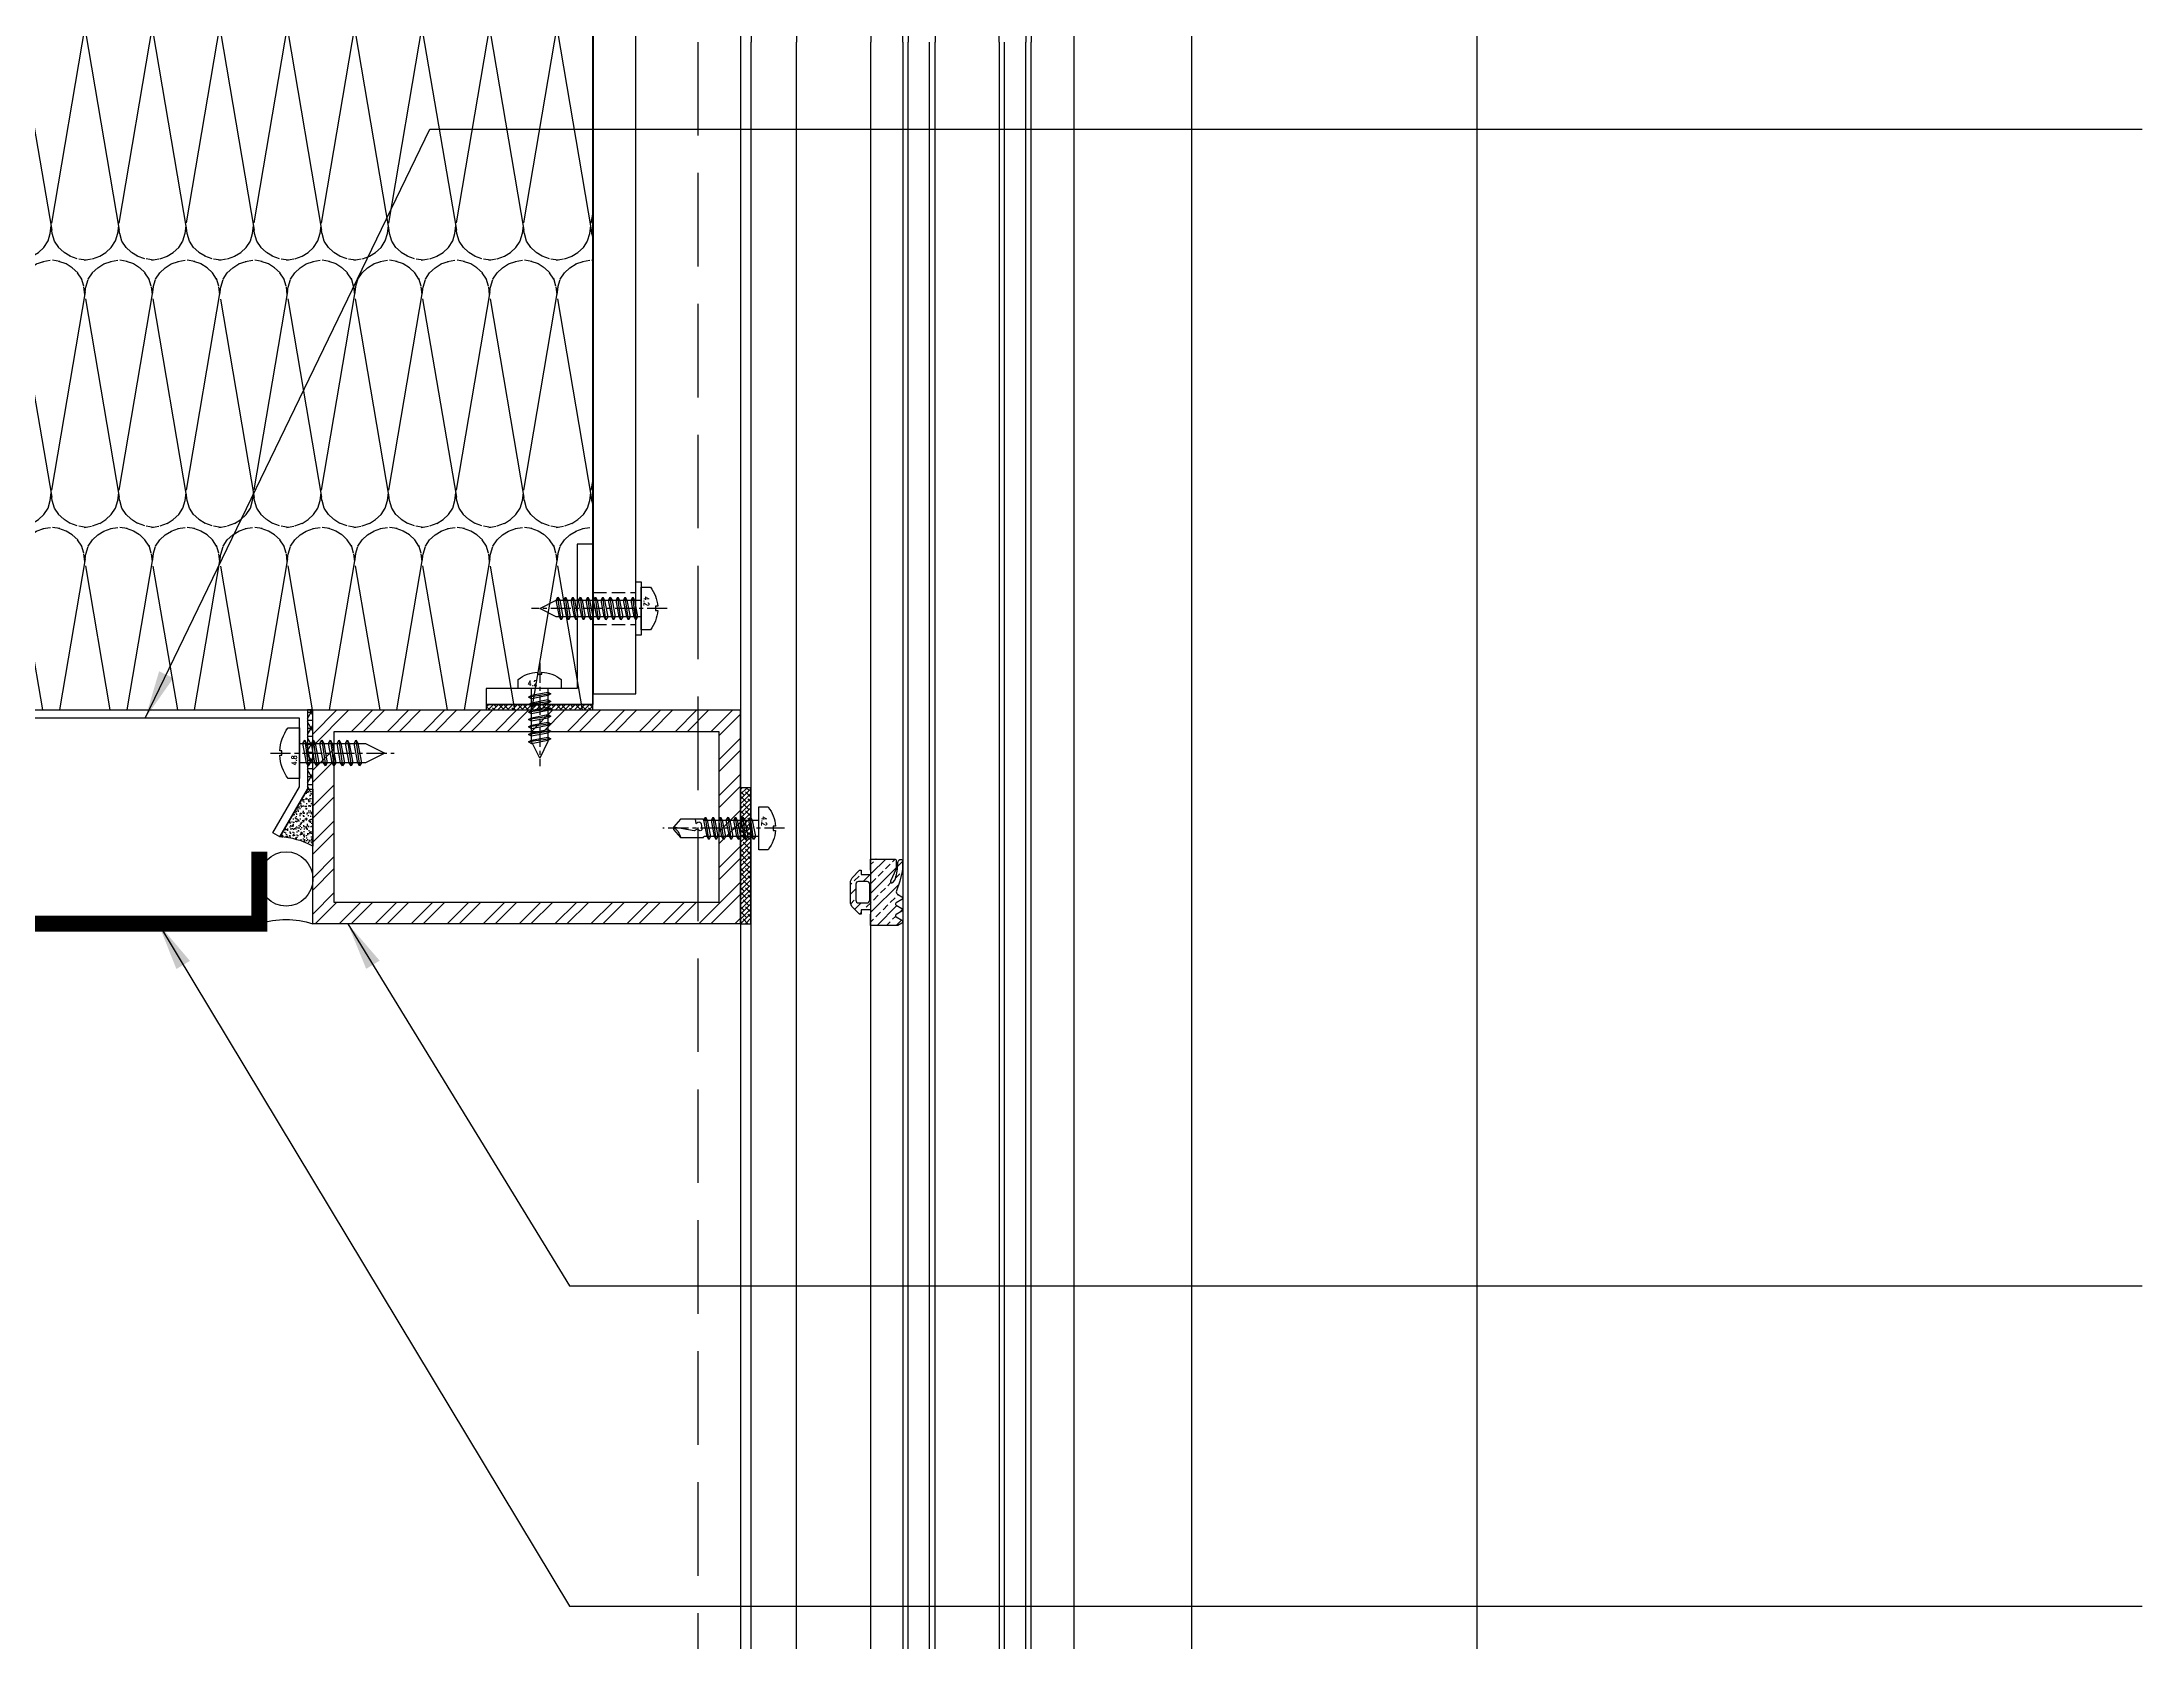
# Model space of a CAD drawing. Extents: x -160106 to 966792, y -663931 to 1550022.
# Drawn here: x -68387.7 to -67994.6, y -86328.7 to -86029.1 of the extents above; entities that cross this region are included whole.
import ezdxf
from ezdxf.enums import TextEntityAlignment as Align
from ezdxf.xclip import XClip

# ---------------------------------------------------------------- set-up
doc = ezdxf.new("R2010")
doc.units = 0
doc.linetypes.add('CENTER', pattern=[2, 1.25, -0.25, 0.25, -0.25])
doc.linetypes.add('ZN-DASH', pattern=[0.35, 0.25, -0.1])
for name, color, linetype in [('!ZN1-填充-8', 8, 'Continuous'), ('!ZN3-不锈钢板幕墙-7', 7, 'Continuous'), ('!ZN3-其它材质幕墙-60', 60, 'Continuous'), ('!ZN3-玻璃幕墙-4', 4, 'Continuous'), ('!ZN4-辅助材料-1', 1, 'Continuous'), ('!ZN4-配件-11', 11, 'Continuous'), ('!ZN5-钢材投影-40', 40, 'Continuous'), ('!ZN5-铝材投影-112', 112, 'Continuous'), ('!ZN5-铝材断面-6', 6, 'Continuous'), ('!ZN6-虚线-8', 8, 'ZN-DASH'), ('11紧固件', 11, 'Continuous'), ('2钢材断面', 2, 'Continuous'), ('A_Hatch', 8, 'Continuous'), ('DIM', 173, 'Continuous'), ('Fill', 8, 'Continuous'), ('pj', 4, 'Continuous'), ('TC', 130, 'Continuous'), ('user', 7, 'Continuous')]:
    doc.layers.add(name, color=color, linetype=linetype)
doc.styles.add('DHTEXT-1', font='ROMANS.shx', dxfattribs={"width": 0.7, "bigfont": 'CHINESE.shx'})
doc.dimstyles.new('ZN6', dxfattribs={"dimscale": 6, "dimtxt": 2.5, "dimasz": 1.5, "dimexe": 1, "dimexo": 2, "dimgap": 0.9, "dimtad": 1, "dimdec": 0, "dimdsep": 46, "dimtxsty": 'DHTEXT-1', "dimblk": 'ARCHTICK', "dimcen": 2.5, "dimclrd": 173, "dimclre": 173, "dimclrt": 7, "dimazin": 2, "dimtfac": 1, "dimtdec": 1, "dimtix": 1, "dimtmove": 2, "dimatfit": 3, "dimfxl": 0, "dimtolj": 1, "dimtzin": 0, "dimarcsym": 0})

# ---------------------------------------------------------------- blocks, each defined once
blk = doc.blocks.new('*U2164')
at = {"layer": '!ZN1-填充-8'}
for p, q in [((-23, 8.000001027903636), (-23.00000000001455, 425.0000000494219)), ((-19.00000102947524, 7.999999998435669), (-19.00000102947524, 424.999999019954)), ((-4.999999091349309, 7.999999998435669), (-4.999999091363861, 424.999999019954)), ((-1.000000120824552, 8.000001027903636), (-1.000000120839104, 425.0000000494219)), ((-23, -8.000001027907274), (-23.00000000001455, -524.9999999505853)), ((-1.000000120824552, -8.000001027907274), (-1.000000120839104, -524.9999999505853))]:
    blk.add_line(p, q, dxfattribs=at)
at = {"layer": '!ZN3-玻璃幕墙-4'}
for points in [[(-24.00000000001455, 425.0000000494219), (-24, 9.000001027903636), (-23, 8.000001027903636), (-19, 8.000001027903636), (-18, 9.000001027903636), (-18.00000000001455, 425.0000000494219)], [(-6.000000000014552, 425.0000000494219), (-6, 9.000001027903636), (-5, 8.000001027903636), (-1, 8.000001027903636), (0, 9.000001027903636), (-1.455191522836685e-11, 425.0000000494219)], [(-24.00000000001455, -524.9999999505853), (-24, -9.000001027907274), (-23, -8.000001027907274), (-19, -8.000001027907274), (-18, -9.000001027907274), (-18.00000000001455, -524.9999999505853)], [(-6.000000000014552, -524.9999999505853), (-6, -9.000001027903636), (-5, -8.000001027903636), (-1, -8.000001027903636), (0, -9.000001027903636), (-1.455191522836685e-11, -524.9999999505853)]]:
    blk.add_lwpolyline(points, dxfattribs=at)
at = {"layer": '!ZN5-钢材投影-40', "ltscale": 0.3}
blk.add_line((-54.39999999999418, 425.0000000494219), (-54.39999999999418, -524.9999999505853), dxfattribs=at)
at = {"layer": '!ZN5-铝材投影-112'}
for p, q in [((-52.40170605068852, 39.99999999995634), (-52.40170605068852, 425.0000000494219)), ((-43.9017349172791, 39.99999999995634), (-43.9017349172791, 425.0000000494219)), ((-30.00001585268183, 39.99999999995634), (-30.00001585268183, 425.0000000494219)), ((7.999997113627614, 425.0000000494219), (7.999997113627614, -524.9999999505853)), ((30.0000000448199, 425.0000000494219), (30.0000000448199, -524.9999999505853)), ((-52.40170605068852, -39.99999999995634), (-52.40170605068852, -524.9999999505853)), ((-43.9017349172791, -39.99999999995634), (-43.9017349172791, -524.9999999505853)), ((-30.00001585268183, -39.99999999995634), (-30.00001585268183, -524.9999999505853))]:
    blk.add_line(p, q, dxfattribs=at)
at = {"layer": '!ZN6-虚线-8', "color": 8, "linetype": 'ZN-DASH', "ltscale": 70}
blk.add_line((-62.39999999999418, 425.0000000494219), (-62.39999999999418, -524.9999999505853), dxfattribs=at)
blk = doc.blocks.new('6mm-三元乙丙胶条')
at = {"layer": 'TC'}
h = blk.add_hatch(dxfattribs=at)
h.set_pattern_fill('ANSI33', color=256, scale=0.4, angle=-90.00000000000004, style=0)
h.set_pattern_definition([(135.0000000000001, (20798.42023389944, -134095.8060885775), (-1.796051224213831, -1.79605122421383), []), (135.0000000000001, (20798.42023389944, -134094.0100365775), (-1.796051224213831, -1.79605122421383), [1.27, -0.6350000000000003])])
edge = h.paths.add_edge_path()
edge.add_arc((-0.745076895222304, 6.386234905352341), 12.38623490536398, 262.69500523028023, 272.19432173296764, ccw=False)
edge.add_line((-2.319999999599531, -5.8994654143753), (-4.109999979846179, -5.499465415370651))
edge.add_line((-4.109999979846179, -5.499465415370651), (-5.96404643979622, -4.827709463948849))
edge.add_arc((-6.134370825564469, -5.297804777299652), 0.5000000000217216, 70.08359434308407, 149.7886770612677)
edge.add_line((-6.566458514076658, -5.046209408785216), (-7.04074917291291, -5.860752043954562))
edge.add_arc((-7.300001786030069, -5.709794822855877), 0.3000000000165205, 210.0413632733605, 329.7886770638607, ccw=False)
edge.add_line((-7.55970105068991, -5.859982345456955), (-8.177149431314318, -4.79231115913717))
edge.add_arc((-8.393565485203878, -4.917467427976081), 0.2500000000216133, 30.04136327355922, 149.4440354559437)
edge.add_line((-8.60884873609757, -4.790372495364863), (-9.240860070451161, -5.860922295076307))
edge.add_arc((-9.499199971475214, -5.708408375953974), 0.2999999999786183, 210.1243179614262, 329.44403545307654, ccw=False)
edge.add_line((-9.758681517618243, -5.858971742010907), (-10.38901352399261, -4.772654878324829))
edge.add_arc((-10.60524814580688, -4.898124350070254), 0.2500000000224706, 30.12431796436568, 149.9586367271408)
edge.add_line((-10.82166419969871, -4.772968081233556), (-11.45029963756678, -5.859983554459176))
edge.add_arc((-11.70999890221035, -5.709796031883248), 0.2999999999898467, 210.1600616409289, 329.95863672924213, ccw=False)
edge.add_line((-11.9693864696892, -5.860521244874688), (-12.40000000689178, -5.119465414056322))
edge.add_line((-12.40000000689178, -5.119465414056322), (-12.40000000689178, -1.000589691102505e-07))
edge.add_line((-12.40000000689178, -1.000589691e-07), (-10.39999999920837, -1.000589691e-07))
edge.add_line((-10.39999999920837, -1.000589691e-07), (-9.87762080912944, -0.1399230935203377))
edge.add_arc((-9.79999998555727, 0.149861322457539), 0.2999999999927683, 255.0049212649136, 359.9999999993134)
edge.add_line((-9.4999999855645, 0.149861322453944), (-9.4999999855645, 1.750000001251464))
edge.add_line((-9.4999999855645, 1.750000001251464), (-10.29999999445863, 1.750000001251464))
edge.add_line((-10.29999999445863, 1.750000001251464), (-10.29999999445863, 2.050000000948784))
edge.add_line((-10.29999999445863, 2.050000000948784), (-8.869999990565702, 3.480000001203734))
edge.add_line((-8.869999990565702, 3.480000001203734), (-8.269999991171062, 3.74999999985448))
edge.add_line((-8.269999991171062, 3.74999999985448), (-4.119999997783451, 3.74999999985448))
edge.add_line((-4.119999997783451, 3.74999999985448), (-3.509999980451539, 3.459999999904539))
edge.add_line((-3.509999980451539, 3.459999999904539), (-2.099999983329325, 2.050000000948784))
edge.add_line((-2.099999983329325, 2.050000000948784), (-2.099999983329325, 1.750000001251464))
edge.add_line((-2.099999983329325, 1.750000001251464), (-2.899999992223456, 1.750000001251464))
edge.add_line((-2.899999992223456, 1.750000001251464), (-2.899999992223456, 0.1498614225711208))
edge.add_arc((-2.599999992229339, 0.149861422576473), 0.299999999994117, 180.0000000010222, 284.9950787347508)
edge.add_line((-2.522379168658517, -0.1399229934031609), (-1.99999997857958, 0))
edge.add_line((-1.99999997857958, 0), (0, 0))
edge.add_line((0, 0), (0, -4.609465414629084))
edge.add_arc((-0.2000000000116419, -4.609465414629085), 0.2000000000116419, -89.99999999999989, 2.8421709430404007e-13, ccw=False)
edge.add_line((-0.2000000000116415, -4.809465414640727), (-1.606748173886444, -4.809465414611622))
edge.add_arc((-1.606748173887518, -4.309465414737891), 0.4999999998737312, 245.9871411366934, 270.00000000012307, ccw=False)
edge.add_line((-1.81021900352789, -4.766192490089451), (-4.112712766509503, -3.740436975553166))
edge.add_arc((-4.214448181364903, -3.968800513279118), 0.2499999999970247, 65.98714113400072, 228.3664604132158)
edge.add_line((-4.380539141886401, -4.15565284222248), (-3.960000001825392, -4.529465414409059))
edge.add_arc((-0.5656029263480411, 5.15181643489628), 10.25910082569122, 250.6785976544065, 266.6225631868518)
edge.add_line((-1.170000003185123, -5.089465414814184), (-0.6609639512607828, -5.099646135146031))
edge.add_arc((-0.6729615511026317, -5.699526171137601), 0.5999999999860098, -4.085612229769708, 88.8542372456493, ccw=False)
edge.add_line((-0.0744863278232515, -5.742274353600805), (-0.0789891159511171, -5.805313458113233))
edge.add_arc((-0.2784808570646497, -5.791064063953294), 0.200000000016085, 272.19432173134965, 355.9143877690644, ccw=False)
edge = h.paths.add_edge_path(flags=16)
edge.add_arc((-4.699999995762481, 2.24999999962165), 0.5, 0, 90)
edge.add_line((-4.699999995762481, 2.74999999962165), (-7.699999982025473, 2.749999999650754))
edge.add_arc((-7.699999982025743, 2.249999999651025), 0.4999999999997282, 89.99999999996906, 180.0000000000311)
edge.add_line((-8.199999982025473, 2.249999999650754), (-8.199999982025473, 0.6499999998486601))
edge.add_arc((-7.699999982025473, 0.6499999998486596), 0.5, 179.9999999999999, 269.9999999999999)
edge.add_line((-7.699999982025473, 0.1499999998486601), (-4.699999995762481, 0.1499999998486601))
edge.add_arc((-4.699999995762197, 0.6499999998483759), 0.4999999999997158, 269.9999999999674, 360.0000000000326)
edge.add_line((-4.199999995762481, 0.6499999998486601), (-4.199999995762481, 2.24999999962165))
at = {"layer": 'pj'}
blk.add_lwpolyline([(-0.2708231029682793, -5.990917370974784, -0.0414723397604974), (-2.319999999599531, -5.8994654143753), (-4.109999979846179, -5.499465415370651), (-5.96404643979622, -4.827709463948849, 0.3625136257486336), (-6.566458514076658, -5.046209408785216), (-7.04074917291291, -5.860752043954562, -0.5758811350073855), (-7.55970105068991, -5.859982345456955), (-8.177149431314318, -4.79231115913717, 0.5738803703476393), (-8.60884873609757, -4.790372495364863), (-9.240860070451161, -5.860922295076307, -0.5733993053234177), (-9.758681517618243, -5.858971742010907), (-10.38901352399261, -4.772654878324829, 0.5763867767966784), (-10.82166419969871, -4.772968081233556), (-11.45029963756678, -5.859983554459176, -0.5761790205714215), (-11.9693864696892, -5.860521244874688), (-12.40000000689178, -5.119465414056322), (-12.40000000689178, -1.000589691e-07), (-10.39999999920837, -1.000589691e-07), (-9.87762080912944, -0.1399230935203377, 0.4931187311537985), (-9.4999999855645, 0.149861322453944), (-9.4999999855645, 1.750000001251464), (-10.29999999445863, 1.750000001251464), (-10.29999999445863, 2.050000000948784), (-8.869999990565702, 3.480000001203734), (-8.269999991171062, 3.74999999985448), (-4.119999997783451, 3.74999999985448), (-3.509999980451539, 3.459999999904539), (-2.099999983329325, 2.050000000948784), (-2.099999983329325, 1.750000001251464), (-2.899999992223456, 1.750000001251464), (-2.899999992223456, 0.1498614225711208, 0.4931187311501577), (-2.522379168658517, -0.1399229934031609), (-1.99999997857958, 0), (0, 0), (0, -4.609465414629084, -0.4142135623730951), (-0.2000000000116415, -4.809465414640727), (-1.606748173886444, -4.809465414611622, -0.1051609627890827), (-1.81021900352789, -4.766192490089451), (-4.112712766509503, -3.740436975553166, 0.8569471462484527), (-4.380539141886401, -4.15565284222248), (-3.960000001825392, -4.529465414409059, 0.0696811241218355), (-1.170000003185123, -5.089465414814184), (-0.6609639512607828, -5.099646135146031, -0.4293230392878252), (-0.0744863278232515, -5.742274353600805), (-0.0789891159511171, -5.805313458113233, -0.3824632673023371), (-0.2708231015712954, -5.990917407150844)], format="xyb", dxfattribs=at)
blk.add_lwpolyline([(-4.199999995762481, 2.24999999962165, 0.4142135623730951), (-4.699999995762481, 2.74999999962165), (-7.699999982025473, 2.749999999650754, 0.4142135623734122), (-8.199999982025473, 2.249999999650754), (-8.199999982025473, 0.6499999998486601, 0.4142135623730951), (-7.699999982025473, 0.1499999998486601), (-4.699999995762481, 0.1499999998486601, 0.414213562373428), (-4.199999995762481, 0.6499999998486601)], format="xyb", close=True, dxfattribs=at)
blk = doc.blocks.new('20250828110936')
at = {"layer": 'A_Hatch'}
h = blk.add_hatch(dxfattribs=at)
h.set_pattern_fill('ANSI32', color=256)
h.set_pattern_definition([(45, (-80.55500636567012, 0), (-3.367596045400933, 3.367596045400933), []), (45, (-78.3099413656746, 0), (-3.367596045400933, 3.367596045400933), [])])
h.paths.add_polyline_path([(0, 40), (-80, 40), (-80, 0), (0, 0)])
h.paths.add_polyline_path([(-4, 36), (-4, 4), (-76, 4), (-76, 36)], flags=16)
at = {"layer": '2钢材断面'}
for points in [[(-80, 40), (0, 40), (0, 0), (-80, 0)], [(-76, 36), (-4, 36), (-4, 4), (-76, 4)]]:
    blk.add_lwpolyline(points, close=True, dxfattribs=at)
blk = doc.blocks.new('*U1411')
at = {"color": 0, "linetype": 'CENTER', "ltscale": 3}
blk.add_line((-4.793777829273322, 2.913225216616411e-13), (18, -6.394884621840901e-15), dxfattribs=at)
at = {"linetype": 'ByBlock', "ltscale": 10}
for p, q in [((0, 1.550000000000024), (10.26653098098048, 1.549999999999775)), ((0.9859588387780631, 2.110000000000021), (1.57904116122194, -2.110000000000007)), ((2.385958838778063, 2.110000000000013), (2.97904116122194, -2.110000000000014)), ((3.785958838778063, 2.110000000000006), (4.37904116122194, -2.110000000000022)), ((5.185958838778062, 2.109999999999999), (5.779041161221939, -2.110000000000029)), ((6.585958838778063, 2.109999999999991), (7.17904116122194, -2.110000000000037)), ((7.985958838778063, 2.109999999999983), (8.57904116122194, -2.110000000000044)), ((9.385958838778063, 2.109999999999975), (9.97904116122194, -2.110000000000052)), ((10.26653098098048, -1.550000000000217), (0, -1.549999999999945))]:
    blk.add_line(p, q, dxfattribs=at)
blk.add_lwpolyline([(-3.087680633323398, 0.4000000000000909, -0.1514667514007003), (-1.723475382979757, 4), (0, 4), (0, -4), (-1.723475382979757, -4, -0.1514667514007005), (-3.087680633323398, -0.4000000000000892), (-2.699999999999932, -0.3999999999999773), (-2.699999999999932, 0.4000000000000341)], format="xyb", close=True, dxfattribs=at)
for points in [[(1.255725010475717, -1.549999999999976), (0.6626426880318403, 1.550000000000018), (0.9859588387779494, 2.109999999999935), (1.309274989524115, 1.550000000000018), (1.902357311968163, -1.549999999999976), (1.57904116122194, -2.10999999999995)], [(2.655725010475717, -1.549999999999983), (2.06264268803184, 1.550000000000011), (2.385958838777949, 2.109999999999928), (2.709274989524115, 1.550000000000011), (3.302357311968163, -1.549999999999983), (2.97904116122194, -2.109999999999957)], [(4.055725010475717, -1.549999999999991), (3.46264268803184, 1.550000000000003), (3.785958838777949, 2.10999999999992), (4.109274989524115, 1.550000000000003), (4.702357311968163, -1.549999999999991), (4.37904116122194, -2.109999999999965)], [(5.455725010475716, -1.549999999999998), (4.86264268803184, 1.549999999999996), (5.185958838777949, 2.109999999999913), (5.509274989524115, 1.549999999999996), (6.102357311968162, -1.549999999999998), (5.779041161221939, -2.109999999999972)], [(6.855725010475717, -1.550000000000006), (6.26264268803184, 1.549999999999988), (6.585958838777949, 2.109999999999905), (6.909274989524115, 1.549999999999988), (7.502357311968162, -1.550000000000006), (7.17904116122194, -2.10999999999998)], [(8.255725010475718, -1.550000000000013), (7.66264268803184, 1.549999999999981), (7.985958838777949, 2.109999999999898), (8.309274989524116, 1.549999999999981), (8.902357311968164, -1.550000000000013), (8.57904116122194, -2.109999999999987)], [(9.655725010475717, -1.550000000000021), (9.06264268803184, 1.549999999999973), (9.385958838777949, 2.10999999999989), (9.709274989524115, 1.549999999999973), (10.30235731196816, -1.550000000000021), (9.97904116122194, -2.109999999999995)]]:
    blk.add_lwpolyline(points, close=True, dxfattribs=at)
for points in [[(10.26653098098048, -1.55, -0.414213562373095), (10.38395522340473, -1.667424242424249), (10.38395522340473, -1.726136363636771), (14.64482176281634, -1.726136363636771), (15.9999999999994, -0.1948217628174002), (15.9999999999994, 0.1948217628174238), (14.6448217628156, 1.726136363637534), (10.38395522340473, 1.726136363637932), (10.38395522340473, 1.667424242424216, -0.414213562373095), (10.26653098098048, 1.549999999999966)], [(11.9208473223949, -1.726136363636771), (11.80430973296651, -0.8890824877731115), (11.41067326572917, -1.132928086946651, -0.5304615897786895), (10.821757728626, -0.8693511515041786), (10.65548024539029, 0.07365531618229441, -0.6513157956771675), (11.14879112615775, 0.4044761775147213), (11.54048701920387, 0.1567861275003797), (12.11053252572676, 0.4912756395922434), (15.9999999999994, -0.1948217628174002, -0.2012259957209903), (14.6448217628156, 1.726136363637534)]]:
    blk.add_lwpolyline(points, format="xyb", dxfattribs=at)
at = {"layer": 'Defpoints', "color": 0, "ltscale": 10, "style": 'DHTEXT-1', "width": 0.7}
blk.add_text('4.2', height=1, rotation=90, dxfattribs=at).set_placement((-0.4943080637851551, -1.360906739296141), align=Align.CENTER)
blk = doc.blocks.new('20250828111521')
at = {"layer": 'Fill', "ltscale": 50}
h = blk.add_hatch(dxfattribs=at)
h.set_pattern_fill('ANSI38', color=256, scale=0.4, style=0)
h.set_pattern_definition([(45, (0, 0), (-0.4490128060534577, 0.4490128060534577), []), (135, (0, 0), (-1.347038418160373, 0.4490128060534578), [1.5875, -0.9525000000000001])])
h.paths.add_polyline_path([(1.998293949305662, 0), (1.998293949305662, 25.45583444154181), (0, 25.45583444154181), (0, 0)])
at = {"layer": '11紧固件', "ltscale": 50}
blk.add_lwpolyline([(1.998293949305662, 0), (1.998293949320214, 25.45583444154181), (1.455191522836685e-11, 25.45583444154181), (0, 0), (1.998293949305662, 0)], dxfattribs=at)
at = {"layer": '!ZN4-配件-11', "color": 1, "rotation": 180}
blk.add_blockref('*U1411', (3.49829394929111, 17.85970507280217), dxfattribs=at)
at = {"ltscale": 50}
blk.add_blockref('20250828110936', (0, 3.92901711165905e-10), dxfattribs=at)
at = {"layer": 'user', "ltscale": 4, "rotation": 90.00000000000001}
blk.add_blockref('6mm-三元乙丙胶条', (24.39998731134983, 12.09999676781081), dxfattribs=at)
blk = doc.blocks.new('*U2283')
at = {"color": 0, "linetype": 'CENTER', "ltscale": 3}
blk.add_line((-5.42402482348062, 2.951201566112061e-13), (17.70672576295199, 2.948752353404415e-13), dxfattribs=at)
at = {"linetype": 'ByBlock', "ltscale": 10}
for p, q in [((0, 1.7899998674459), (12.38000001907299, 1.790001397150355)), ((0.980701996714231, 2.400000000000386), (1.655298003285623, -2.399999999999796)), ((2.580701996714217, 2.400000210272508), (3.255298003285609, -2.399999789727674)), ((4.180701996714204, 2.40000042054463), (4.855298003285595, -2.399999579455552)), ((5.780701996714191, 2.400000630816753), (6.455298003285582, -2.399999369183429)), ((7.380701996714176, 2.400000841088874), (8.055298003285568, -2.399999158911307)), ((8.980701996714163, 2.400001051360997), (9.655298003285555, -2.399998948639185)), ((10.58070199671415, 2.400001261633119), (11.25529800328554, -2.399998738367063)), ((12.38000001907299, 1.790001397150355), (16, 1.626980552060786e-06)), ((16, 1.626980552060786e-06), (12.38000001907299, -1.789998580962678)), ((12.38000001907299, -1.789998580962678), (0, -1.790000231097598))]:
    blk.add_line(p, q, dxfattribs=at)
blk.add_lwpolyline([(-3.299999999999955, 0.4000000000003876), (-3.689993742175107, 0.3999999999999488, -0.1474780726293994), (-2.137196594791703, 4.750000000000297), (0, 4.750000000000293), (0, -4.749999999999703), (-2.137196594791703, -4.749999999999703, -0.1474780726293994), (-3.689993742175107, -0.3999999999993538), (-3.299999999999955, -0.3999999999995669)], format="xyb", close=True, dxfattribs=at)
for points in [[(1.303114339079855, -1.789999999999669), (0.6285183325084631, 1.790000000000258), (0.980701996714231, 2.400000000000158), (1.332885660919771, 1.790000000000258), (2.00748166749139, -1.789999999999669), (1.655298003285623, -2.399999999999796)], [(2.903114339079841, -1.789999789727547), (2.228518332508449, 1.790000210272381), (2.580701996714217, 2.400000210272281), (2.932885660919758, 1.790000210272381), (3.607481667491377, -1.789999789727547), (3.255298003285609, -2.399999789727674)], [(4.503114339079827, -1.789999579455424), (3.828518332508436, 1.790000420544503), (4.180701996714204, 2.400000420544403), (4.532885660919744, 1.790000420544503), (5.207481667491363, -1.789999579455424), (4.855298003285595, -2.399999579455552)], [(6.103114339079815, -1.789999369183302), (5.428518332508423, 1.790000630816625), (5.780701996714191, 2.400000630816525), (6.132885660919731, 1.790000630816625), (6.80748166749135, -1.789999369183302), (6.455298003285582, -2.399999369183429)], [(7.7031143390798, -1.78999915891118), (7.028518332508408, 1.790000841088747), (7.380701996714176, 2.400000841088647), (7.732885660919717, 1.790000841088747), (8.407481667491336, -1.78999915891118), (8.055298003285568, -2.399999158911307)], [(9.303114339079787, -1.789998948639058), (8.628518332508396, 1.79000105136087), (8.980701996714163, 2.400001051360769), (9.332885660919704, 1.79000105136087), (10.00748166749132, -1.789998948639058), (9.655298003285555, -2.399998948639185)], [(10.90311433907977, -1.789998738366936), (10.22851833250838, 1.790001261632992), (10.58070199671415, 2.400001261632892), (10.93288566091969, 1.790001261632992), (11.60748166749131, -1.789998738366936), (11.25529800328554, -2.399998738367063)]]:
    blk.add_lwpolyline(points, close=True, dxfattribs=at)
at = {"layer": 'Defpoints', "color": 0, "ltscale": 10, "style": 'DHTEXT-1', "width": 0.7}
blk.add_text('4.8', height=1, rotation=90, dxfattribs=at).set_placement((-0.4943080637851551, -1.360906739296144), align=Align.CENTER)
blk = doc.blocks.new('室内胶缝示意')
at = {"ltscale": 0.1}
blk.add_arc((-4.999999999869033, 15.57612454575161), 16.35896255462005, 252.2031562995401, 287.7968437004599, dxfattribs=at)
at = {"ltscale": 0.1, "extrusion": (0, 0, -1)}
blk.add_ellipse((-4.990384680597344, -8.375798344054544), major_axis=(-3.911665190393874e-10, 5.092968818538793), ratio=0.981745653301395, dxfattribs=at)
blk = doc.blocks.new('*U2281')
at = {"color": 0, "linetype": 'CENTER', "ltscale": 3}
blk.add_line((-4.851510917911964, 2.913225216616411e-13), (14.54315256367451, -8.526512829121202e-15), dxfattribs=at)
at = {"linetype": 'ByBlock', "ltscale": 10}
for p, q in [((0, 1.550000000000024), (9.895000016689004, 1.549999999999739)), ((0.9859588387780631, 2.110000000000021), (1.57904116122194, -2.110000000000007)), ((2.385958838778063, 2.109999999999977), (2.97904116122194, -2.110000000000051)), ((3.785958838778063, 2.109999999999933), (4.37904116122194, -2.110000000000094)), ((5.185958838778062, 2.109999999999889), (5.779041161221939, -2.110000000000138)), ((6.585958838778063, 2.109999999999845), (7.17904116122194, -2.110000000000182)), ((7.985958838778063, 2.109999999999801), (8.57904116122194, -2.110000000000226)), ((9.385958838778063, 2.109999999999757), (9.97904116122194, -2.11000000000027)), ((9.895000016689004, 1.549999999999739), (13, -2.927436071331612e-13)), ((9.895000016689004, -1.550000000000255), (0, -1.549999999999945)), ((13, -2.927436071331612e-13), (9.895000016689004, -1.550000000000255))]:
    blk.add_line(p, q, dxfattribs=at)
blk.add_lwpolyline([(-3.087680633323398, 0.4000000000000909, -0.1514667514007003), (-1.723475382979757, 4), (0, 4), (0, -4), (-1.723475382979757, -4, -0.1514667514007005), (-3.087680633323398, -0.4000000000000892), (-2.699999999999932, -0.3999999999999773), (-2.699999999999932, 0.4000000000000341)], format="xyb", close=True, dxfattribs=at)
for points in [[(1.255725010475717, -1.549999999999976), (0.6626426880318403, 1.550000000000018), (0.9859588387779494, 2.109999999999935), (1.309274989524115, 1.550000000000018), (1.902357311968163, -1.549999999999976), (1.57904116122194, -2.10999999999995)], [(2.655725010475717, -1.55000000000002), (2.06264268803184, 1.549999999999975), (2.385958838777949, 2.109999999999892), (2.709274989524115, 1.549999999999975), (3.302357311968163, -1.55000000000002), (2.97904116122194, -2.109999999999994)], [(4.055725010475717, -1.550000000000064), (3.46264268803184, 1.549999999999931), (3.785958838777949, 2.109999999999848), (4.109274989524115, 1.549999999999931), (4.702357311968163, -1.550000000000064), (4.37904116122194, -2.110000000000038)], [(5.455725010475716, -1.550000000000108), (4.86264268803184, 1.549999999999887), (5.185958838777949, 2.109999999999804), (5.509274989524115, 1.549999999999887), (6.102357311968162, -1.550000000000108), (5.779041161221939, -2.110000000000082)], [(6.855725010475717, -1.550000000000152), (6.26264268803184, 1.549999999999843), (6.585958838777949, 2.10999999999976), (6.909274989524115, 1.549999999999843), (7.502357311968162, -1.550000000000152), (7.17904116122194, -2.110000000000126)], [(8.255725010475718, -1.550000000000196), (7.66264268803184, 1.549999999999799), (7.985958838777949, 2.109999999999716), (8.309274989524116, 1.549999999999799), (8.902357311968164, -1.550000000000196), (8.57904116122194, -2.11000000000017)], [(9.655725010475717, -1.55000000000024), (9.06264268803184, 1.549999999999755), (9.385958838777949, 2.109999999999672), (9.709274989524115, 1.549999999999755), (10.30235731196816, -1.55000000000024), (9.97904116122194, -2.110000000000213)]]:
    blk.add_lwpolyline(points, close=True, dxfattribs=at)
at = {"layer": 'Defpoints', "color": 0, "ltscale": 10, "style": 'DHTEXT-1', "width": 0.7}
blk.add_text('4.2', height=1, rotation=90, dxfattribs=at).set_placement((-0.4943080637851551, -1.360906739295894), align=Align.CENTER)
blk = doc.blocks.new('*U2280')
at = {"color": 0, "linetype": 'CENTER', "ltscale": 3}
blk.add_line((-4.851510917911964, 2.913225216616411e-13), (20.54315256367451, -4.2632564145606e-15), dxfattribs=at)
at = {"linetype": 'ByBlock', "ltscale": 10}
for p, q in [((0, 1.550000000000024), (15.895000016689, 1.549999999999744)), ((0.9859588387780631, 2.110000000000021), (1.57904116122194, -2.110000000000007)), ((2.385958838778063, 2.109999999999994), (2.97904116122194, -2.110000000000034)), ((3.785958838778063, 2.109999999999967), (4.37904116122194, -2.110000000000061)), ((5.185958838778062, 2.10999999999994), (5.779041161221939, -2.110000000000087)), ((6.585958838778063, 2.109999999999913), (7.17904116122194, -2.110000000000114)), ((7.985958838778063, 2.109999999999886), (8.57904116122194, -2.110000000000142)), ((9.385958838778063, 2.109999999999859), (9.97904116122194, -2.110000000000168)), ((10.78595883877806, 2.109999999999832), (11.37904116122194, -2.110000000000196)), ((12.18595883877806, 2.109999999999805), (12.77904116122194, -2.110000000000222)), ((13.58595883877806, 2.109999999999778), (14.17904116122194, -2.110000000000249)), ((14.98595883877806, 2.109999999999751), (15.57904116122194, -2.110000000000277)), ((15.895000016689, 1.549999999999744), (19, -2.884803507186006e-13)), ((15.895000016689, -1.550000000000251), (0, -1.549999999999945)), ((19, -2.884803507186006e-13), (15.895000016689, -1.550000000000251))]:
    blk.add_line(p, q, dxfattribs=at)
blk.add_lwpolyline([(-3.087680633323398, 0.4000000000000909, -0.1514667514007003), (-1.723475382979757, 4), (0, 4), (0, -4), (-1.723475382979757, -4, -0.1514667514007005), (-3.087680633323398, -0.4000000000000892), (-2.699999999999932, -0.3999999999999773), (-2.699999999999932, 0.4000000000000341)], format="xyb", close=True, dxfattribs=at)
for points in [[(1.255725010475717, -1.549999999999976), (0.6626426880318403, 1.550000000000018), (0.9859588387779494, 2.109999999999935), (1.309274989524115, 1.550000000000018), (1.902357311968163, -1.549999999999976), (1.57904116122194, -2.10999999999995)], [(2.655725010475717, -1.550000000000003), (2.06264268803184, 1.549999999999991), (2.385958838777949, 2.109999999999908), (2.709274989524115, 1.549999999999991), (3.302357311968163, -1.550000000000003), (2.97904116122194, -2.109999999999977)], [(4.055725010475717, -1.55000000000003), (3.46264268803184, 1.549999999999965), (3.785958838777949, 2.109999999999881), (4.109274989524115, 1.549999999999965), (4.702357311968163, -1.55000000000003), (4.37904116122194, -2.110000000000004)], [(5.455725010475716, -1.550000000000057), (4.86264268803184, 1.549999999999937), (5.185958838777949, 2.109999999999855), (5.509274989524115, 1.549999999999937), (6.102357311968162, -1.550000000000057), (5.779041161221939, -2.110000000000031)], [(6.855725010475717, -1.550000000000084), (6.26264268803184, 1.549999999999911), (6.585958838777949, 2.109999999999828), (6.909274989524115, 1.549999999999911), (7.502357311968162, -1.550000000000084), (7.17904116122194, -2.110000000000058)], [(8.255725010475718, -1.550000000000111), (7.66264268803184, 1.549999999999883), (7.985958838777949, 2.1099999999998), (8.309274989524116, 1.549999999999883), (8.902357311968164, -1.550000000000111), (8.57904116122194, -2.110000000000085)], [(9.655725010475717, -1.550000000000138), (9.06264268803184, 1.549999999999857), (9.385958838777949, 2.109999999999774), (9.709274989524115, 1.549999999999857), (10.30235731196816, -1.550000000000138), (9.97904116122194, -2.110000000000111)], [(11.05572501047572, -1.550000000000165), (10.46264268803184, 1.54999999999983), (10.78595883877795, 2.109999999999746), (11.10927498952411, 1.54999999999983), (11.70235731196816, -1.550000000000165), (11.37904116122194, -2.110000000000139)], [(12.45572501047572, -1.550000000000192), (11.86264268803184, 1.549999999999803), (12.18595883877795, 2.10999999999972), (12.50927498952412, 1.549999999999803), (13.10235731196816, -1.550000000000192), (12.77904116122194, -2.110000000000166)], [(13.85572501047572, -1.550000000000219), (13.26264268803184, 1.549999999999776), (13.58595883877795, 2.109999999999693), (13.90927498952411, 1.549999999999776), (14.50235731196816, -1.550000000000219), (14.17904116122194, -2.110000000000193)], [(15.25572501047572, -1.550000000000246), (14.66264268803184, 1.549999999999749), (14.98595883877795, 2.109999999999665), (15.30927498952412, 1.549999999999749), (15.90235731196816, -1.550000000000246), (15.57904116122194, -2.11000000000022)]]:
    blk.add_lwpolyline(points, close=True, dxfattribs=at)
at = {"layer": 'Defpoints', "color": 0, "ltscale": 10, "style": 'DHTEXT-1', "width": 0.7}
blk.add_text('4.2', height=1, rotation=90, dxfattribs=at).set_placement((-0.4943080637851551, -1.360906739295894), align=Align.CENTER)
blk = doc.blocks.new('*U1430')
at = {"linetype": 'ByBlock', "ltscale": 10}
blk.add_lwpolyline([(0, -5), (1, -5), (1, 5), (0, 5)], close=True, dxfattribs=at)
blk = doc.blocks.new('20250828170426')
at = {"layer": '!ZN1-填充-8', "ltscale": 20}
h = blk.add_hatch(dxfattribs=at)
h.set_pattern_fill('防火棉', color=256, scale=0.505)
h.set_pattern_definition([(99.64827059999992, (-236.3125013737736, 11806.42660065055), (-25.2499998337009, 149.9540095495376), [37.66422239299973, -2598.831302999982]), (97.19770699999998, (-230.0000018787832, 11843.55806965755), (-12.6249998885987, 49.98466956140777), [1.43947691165, -99.32390499999998]), (106.418857, (-230.1803589927731, 11844.98620309256), (-75.7499963823328, 249.9233503514598), [1.4888471307, -311.16904665]), (123.292959, (-230.6011923092738, 11846.41433652755), (-63.12499811428338, 99.96934030710104), [1.42379117734999, -297.5723559499976]), (137.02891, (-231.3827399547736, 11847.60444770656), (-50.49999978327227, 49.98466982494914), [1.3967841763, -291.92789015]), (147.989097, (-232.4047637522744, 11848.55653668006), (-164.1249984290412, 99.9693411803067), [1.3470907623, -281.54196925]), (161.002609, (-233.5470256762783, 11849.27060339756), (-138.8749994184182, 49.98467020773887), [1.4623894737, -305.63939765]), (170.23292, (-234.9297637522832, 11849.74664785905), (-277.7499989489697, 49.98467209331709), [1.40307491584999, -293.2426525999976]), (9.76707954, (-237.6952398537833, 11849.74664785905), (277.7499993494156, 49.98466986837402), [1.40307491585, -293.2426526]), (18.9973908, (-239.0779778287833, 11849.27060339756), (138.8749995928976, 49.9846697229737), [1.462389473699991, -305.6393976499976]), (32.01090240000001, (-240.2202398537775, 11848.55653668006), (164.124999467887, 99.96933947444012), [1.3470907623, -281.54196925]), (42.9710899, (-241.2422633987735, 11847.60444770656), (50.49999987051199, 49.98466973680999), [1.3967841763, -291.92789015]), (56.70704010000001, (-242.0238109937782, 11846.41433652755), (63.12499965504991, 99.96933933494022), [1.42379117735, -297.57235595]), (73.5811422, (-242.4446446637739, 11844.98620309256), (75.74999985254482, 249.9233492995), [1.4888471307, -311.16904665]), (82.80229290000001, (-242.6250013737736, 11843.55806965755), (12.62499977543023, 49.98466956468227), [1.43947691165, -99.323905]), (80.35172929999999, (-236.3125013737736, 11806.42660065055), (25.25000007550582, 149.9540095088535), [37.6642223929997, -2598.83130299998]), (9.76707954, (-242.6250013737736, 11800.00000024356), (277.7499993494156, 49.98466986837402), [1.40307491585, -293.2426526]), (18.9973908, (-241.2422633987735, 11800.23802247936), (151.4999995843212, 49.984669720361), [1.462389473699991, -305.6393976499976]), (32.01090240000001, (-239.8595254237734, 11800.714066956), (75.74999977160518, 49.9846697519425), [1.3470907623, -281.54196925]), (42.9710899, (-238.7172633987793, 11801.42813366845), (50.49999987051199, 49.98466973680999), [1.3967841763, -291.92789015]), (56.70704010000001, (-237.6952398537833, 11802.3802226167), (100.9999996005308, 149.9540092590557), [1.42379117735, -297.57235595]), (73.5811422, (-236.9136922587786, 11803.57033380581), (12.62499990810302, 49.98466961827754), [1.4888471307, -311.16904665]), (82.80229290000001, (-236.4928585887828, 11804.9984672307), (12.62499977543023, 49.98466956468227), [1.43947691165, -99.323905]), (97.19770699999998, (-236.1321446637739, 11804.9984672307), (-12.6249998885987, 49.98466956140777), [1.43947691165, -99.32390499999998]), (106.418857, (-235.7113109937782, 11803.57033380581), (-12.62499922956163, 49.98466978884611), [1.4888471307, -311.16904665]), (123.292959, (-234.9297637522832, 11802.3802226167), (-100.9999972746069, 149.9540108261556), [1.42379117734999, -297.5723559499976]), (137.02891, (-233.9077399547823, 11801.42813366845), (-164.1249992562797, 149.954009434235), [1.3967841763, -291.92789015]), (147.989097, (-232.7654780307785, 11800.714066956), (-75.74999925619764, 49.98467053234825), [1.3470907623, -281.54196925]), (161.002609, (-231.3827399547736, 11800.23802247936), (-151.4999994098418, 49.98467024919572), [1.4623894737, -305.63939765]), (170.23292, (-230.0000018787832, 11800.00000024356), (-277.7499989489697, 49.98467209331709), [1.40307491584999, -293.2426525999976])])
h.paths.add_polyline_path([(-499.999985079281, 11800.00000024356), (-282.0000018913561, 11800.00000024356), (-282.0000018913561, 12000.00000024357), (-499.999985079281, 12000.00000024357)])
at = {"layer": '!ZN1-填充-8', "ltscale": 0.1}
h = blk.add_hatch(dxfattribs=at)
h.set_pattern_fill('NET3', color=256, scale=3, style=0)
h.set_pattern_definition([(7.016477563892661e-15, (-334.4000018913357, 11785.00000081843), (0, 1.5), []), (59.99999999999999, (-334.4000018913357, 11785.00000081843), (-1.299038105676658, 0.7500000000000002), []), (120, (-334.4000018913357, 11785.00000081843), (-1.299038105676658, -0.7499999999999997), [])])
h.paths.add_polyline_path([(-335.4000018913503, 11785.20649710664), (-334.4000018913503, 11785.20649710664), (-334.4000018913357, 11800.00000024169), (-335.4000018913357, 11800.00000024169)])
at = {"layer": '!ZN1-填充-8'}
h = blk.add_hatch(dxfattribs=at)
h.set_pattern_fill('AR-SAND', color=256, scale=0.5, style=0)
h.set_pattern_definition([(37.50000000000001, (-460.4001147754607, 11807.70649653107), (-0.03149667905480408, 0.9634118845065793), [0, -0.76, 0, -0.85, 0, -0.8125]), (7.499999999999999, (-460.4001147754607, 11807.70649653107), (0.8848883526338636, 1.41107303261487), [0, -0.41, 0, -0.685, 0, -0.2625]), (327.5, (-461.0151147754659, 11807.70649653107), (1.557070930875748, 0.002829526768482249), [0, -0.25, 0, -0.9, 0, -1.175]), (317.5, (-461.0151147754659, 11807.70649653107), (1.503063302286147, 0.4388377824671246), [0, -0.125, 0, -0.59, 0, -0.675])])
edge = h.paths.add_edge_path()
edge.add_arc((-341.3466135402268, 11761.90998166206), 14.3792900125779, 61.11204188657354, 86.8671693198166)
edge.add_line((-340.5607714068174, 11776.26778209971), (-335.4000018913503, 11785.20649710664))
edge.add_line((-335.4000018913503, 11785.20649710663), (-335.4000018913503, 11785.52803613753))
edge.add_line((-335.4000018913503, 11785.52803613755), (-334.4000018913648, 11785.52803613755))
edge.add_line((-334.4000018913648, 11785.52803613755), (-334.4000018913648, 11774.50000024289))
at = {"layer": 'Fill', "ltscale": 50}
h = blk.add_hatch(dxfattribs=at)
h.set_pattern_fill('ANSI38', color=256, scale=0.4, style=0)
h.set_pattern_definition([(45, (-301.9367708786012, 11800.00000024356), (-0.4490128060534577, 0.4490128060534577), []), (135, (-301.9367708786012, 11800.00000024356), (-1.347038418160373, 0.4490128060534578), [1.5875, -0.9525000000000001])])
h.paths.add_polyline_path([(-301.9367708786012, 11801.00000024356), (-301.9367708786012, 11800.00000024356), (-282.00178842881, 11800.00000024356), (-282.00178842881, 11801.00000024356)])
at = {"layer": '!ZN1-填充-8'}
blk.add_lwpolyline([(-499.999985079281, 11800.00000024356), (-282.0000018913561, 11800.00000024356), (-282.0000018913561, 12000.00000024357), (-499.999985079281, 12000.00000024357)], close=True, dxfattribs=at)
at = {"layer": '!ZN3-不锈钢板幕墙-7', "ltscale": 4}
blk.add_lwpolyline([(-501.499985079281, 11798.50000024356), (-501.499985079281, 11798.50000024168), (-537.097978297883, 11798.50000024166), (-545.688617093474, 11793.54019262052), (-546.438617093474, 11794.83923072621), (-537.4999020865362, 11800.00000024166), (-499.999985079281, 11800.00000024168), (-499.999985079281, 11800.00000024356), (-335.4000018913357, 11800.0000002429), (-335.4000018913503, 11785.20649710664), (-340.5607714068174, 11776.26778209971), (-341.8598095124908, 11777.01778209971), (-336.9000018913503, 11785.60842089528), (-336.9000018913357, 11798.50000024289)], close=True, dxfattribs=at)
at = {"layer": '!ZN3-其它材质幕墙-60', "ltscale": 20}
blk.add_lwpolyline([(-281.9367708786012, 12307.15755868393), (-281.9367708786012, 11803.00000024356), (-273.9367708786012, 11803.00000024356), (-273.9367708786012, 12307.15755868393)], dxfattribs=at)
at = {"layer": '!ZN4-辅助材料-1', "ltscale": 4}
blk.add_lwpolyline([(-335.4000018913503, 11785.20649710664), (-334.4000018913503, 11785.20649710664), (-334.4000018913357, 11800.00000024169), (-335.4000018913357, 11800.00000024169)], close=True, dxfattribs=at)
blk.add_lwpolyline([(-340.5607714068174, 11776.26778209971), (-335.4000018913503, 11785.20649710664), (-334.4000018913503, 11785.20649710664), (-334.4000018913357, 11774.50000024287, 0.1128534114984326), (-340.5607714068174, 11776.26778209971)], format="xyb", dxfattribs=at)
at = {"layer": '!ZN5-铝材投影-112'}
blk.add_lwpolyline([(-281.9367708786012, 11801.00000024356), (-281.9367708786012, 11831.00000024356), (-284.9367708786012, 11831.00000024356), (-284.9367708786012, 11804.00000024356), (-301.9367708786012, 11804.00000024356), (-301.9367708786012, 11801.00000024356)], close=True, dxfattribs=at)
at = {"layer": '!ZN6-虚线-8', "color": 8, "linetype": 'ZN-DASH', "ltscale": 10}
for p, q in [((-281.9367708786012, 11822.00000024356), (-273.9367708786012, 11822.00000024356)), ((-281.9367708786012, 11816.00000024356), (-273.9367708786012, 11816.00000024356))]:
    blk.add_line(p, q, dxfattribs=at)
at = {"color": 4, "linetype": 'ZN-DASH', "ltscale": 30, "const_width": 3}
blk.add_lwpolyline([(-344.400001891001, 11773.46876719811), (-344.400001891001, 11760.00000003552), (-1926.314065458922, 11760.00000003552)], dxfattribs=at)
at = {"layer": '11紧固件', "ltscale": 50}
blk.add_lwpolyline([(-301.9367708786012, 11801.00000024356), (-301.9367708786012, 11800.00000024356), (-282.00178842881, 11800.00000024356), (-282.00178842881, 11801.00000024356), (-301.9367708786012, 11801.00000024356)], dxfattribs=at)
at = {"layer": '!ZN4-配件-11', "color": 1}
for name, p, rotation in [('*U2280', (-272.9367708786012, 11819.00000024356), 180), ('*U2281', (-291.9367708786012, 11804.00000024356), 270)]:
    blk.add_blockref(name, p, dxfattribs=dict(at, rotation=rotation))
at = {"layer": '!ZN4-配件-11', "extrusion": (0, 0, -1), "zscale": -1, "rotation": 180}
blk.add_blockref('*U1430', (273.9367708786012, 11819.00000024356), dxfattribs=at)
at = {"layer": '!ZN4-配件-11', "color": 1}
blk.add_blockref('*U2283', (-336.9000018913357, 11791.93226182998), dxfattribs=at)
at = {"layer": '!ZN5-铝材断面-6', "ltscale": 50}
blk.add_blockref('20250828111521', (-254.4000018913357, 11760.0000002413), dxfattribs=at)
at = {"ltscale": 50}
for p in [(-199.9367708785867, 12449.99999991151), (-199.9367708785867, 11499.99999991163)]:
    blk.add_blockref('*U2164', p, dxfattribs=at)
at = {"xscale": -1, "rotation": 180}
blk.add_blockref('室内胶缝示意', (-334.4000018912629, 11760.00000024169), dxfattribs=at)
blk = doc.blocks.new('_ArchTick')
at = {"color": 0, "linetype": 'ByBlock', "const_width": 0.4}
blk.add_lwpolyline([(-0.5, -0.5), (0.5, 0.5)], dxfattribs=at)
blk = doc.blocks.new('*D1874')
at = {"layer": 'Defpoints', "color": 0, "ltscale": 60, "transparency": 16777216}
for p in [(-68202.53760074227, -85504.07954001222), (-68202.53760074227, -86454.0795400121), (-68119.14300728135, -86454.0795400121)]:
    blk.add_point(p, dxfattribs=at)
at = {"layer": 'DIM', "color": 173, "linetype": 'ByBlock', "lineweight": -2, "ltscale": 60, "transparency": 16777216}
for p, q in [((-68190.53760074227, -85504.07954001222), (-68113.14300728135, -85504.07954001222)), ((-68119.14300728135, -85504.07954001222), (-68119.14300728135, -86454.0795400121)), ((-68190.53760074227, -86454.0795400121), (-68113.14300728135, -86454.0795400121))]:
    blk.add_line(p, q, dxfattribs=at)
at = {"layer": 'DIM', "color": 173, "lineweight": -2, "ltscale": 60, "transparency": 16777216, "xscale": 9, "yscale": 9, "zscale": 9}
for p, rotation in [((-68119.14300728135, -85504.07954001222), 90), ((-68119.14300728135, -86454.0795400121), 270)]:
    blk.add_blockref('_ArchTick', p, dxfattribs=dict(at, rotation=rotation))
at = {"layer": 'DIM', "color": 7, "ltscale": 60, "transparency": 16777216, "insert": (-68132.04300728135, -85979.07954001213), "char_height": 15, "attachment_point": 5, "rotation": 90, "style": 'DHTEXT-1'}
blk.add_mtext('\\A1;950', dxfattribs=at)

msp = doc.modelspace()

# ---------------------------------------------------------------- block references
at = {"ltscale": 40}
ref = msp.add_blockref('20250828170426', (-68002.60082986366, -97954.0795399237), dxfattribs=at)
XClip(ref).set_block_clipping_path([(-1183.6332781368037, 11336.729218116532), (77.2482194211334, 13367.086245385595)])

# ---------------------------------------------------------------- next in the draw order: dimensions: what is measured, and where the dimension line sits
at = {"layer": 'DIM', "ltscale": 60}
dim = msp.add_linear_dim(base=(-68119.14300728135, -86454.0795400121), p1=(-68202.53760074225, -85504.07954001219), p2=(-68202.53760074225, -86454.07954001207), angle=90, dimstyle='ZN6', dxfattribs=at)
dim.commit()
dim.dimension.update_dxf_attribs({"geometry": '*D1874', "text_midpoint": (-68132.04300728135, -85979.07954001213)})

# ---------------------------------------------------------------- next in the draw order: leaders
at = {"layer": 'DIM'}
for points in [[(-68368.35599866416, -86155.5795396807), (-68315.10662059579, -86045.38301705614), (-67994.6030757152, -86045.38301705614)], [(-68365.91321623418, -86194.07953988817), (-68288.95737243723, -86321.8102032109), (-67994.6030757152, -86321.8102032109)], [(-68330.45188471861, -86194.079539682), (-68288.95737243723, -86261.8102032109), (-67994.6030757152, -86261.8102032109)]]:
    msp.add_leader(points, dimstyle='ZN6', dxfattribs=at)

doc.saveas('drawing.dxf')
